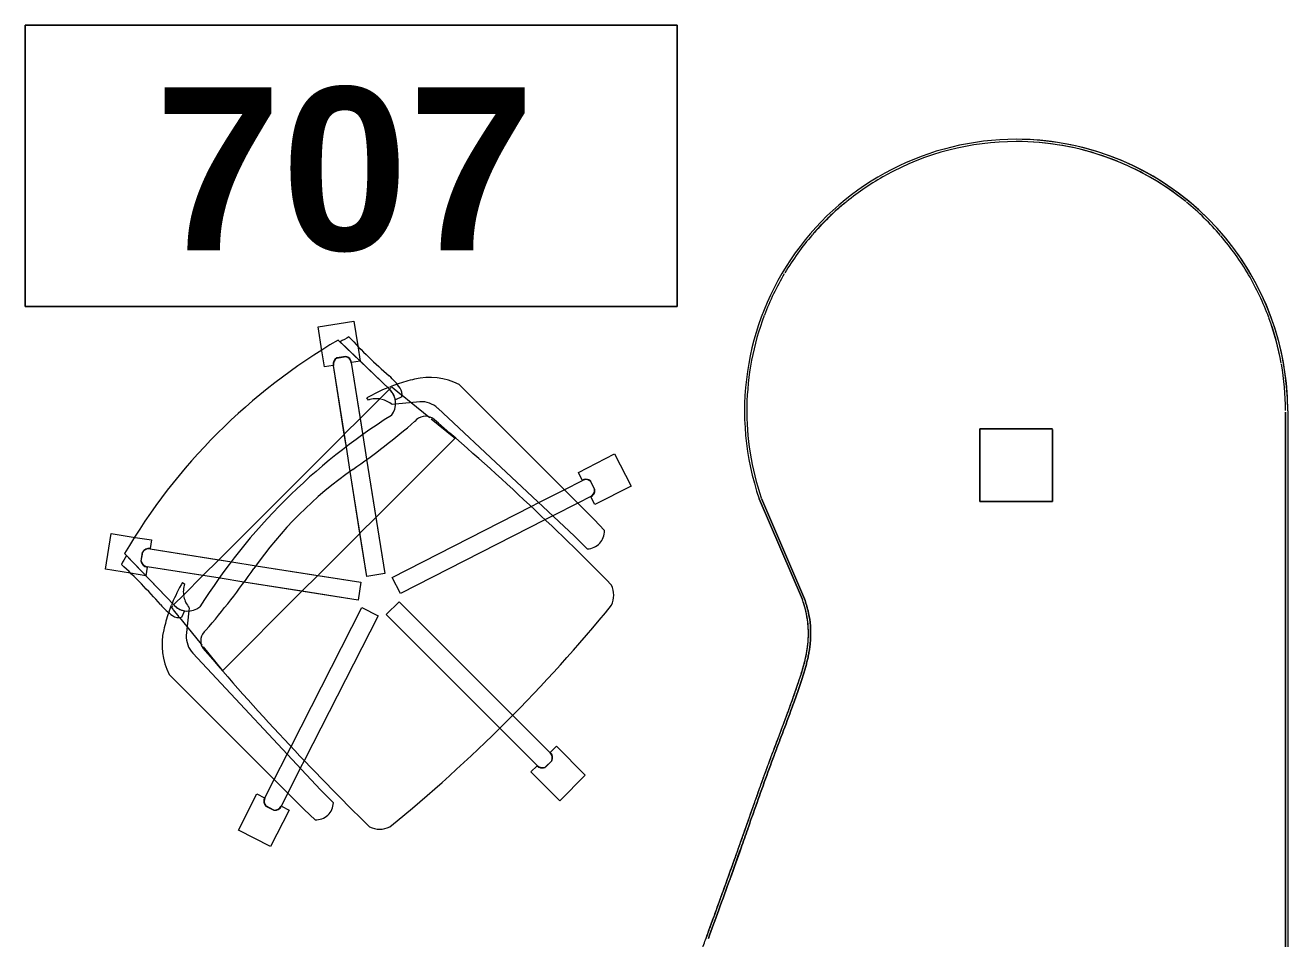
# Model space of a CAD drawing. Header units: inches. Extents: x 385 to 2249, y -1773 to -36.
# Drawn here: x 434.9 to 504.6, y -1044.9 to -994.5 of the extents above; entities that cross this region are included whole.
import ezdxf

# ---------------------------------------------------------------- set-up
doc = ezdxf.new("R2010")
doc.units = ezdxf.units.IN
doc.header["$MEASUREMENT"] = 0
for name, color, linetype, lineweight in [('A-AREA-IDEN', 2, 'Continuous', 9), ('I-FURN', 30, 'Continuous', 9), ('I-FURN-PNLS', 30, 'Continuous', 9)]:
    doc.layers.add(name, color=color, linetype=linetype, lineweight=lineweight)
doc.styles.add('Swis721 Lt BT_B', font='', dxfattribs={"height": 9})
doc.styles.get('Swis721 Lt BT_B').set_extended_font_data('Swis721 Lt BT', bold=True)

# ---------------------------------------------------------------- blocks, each defined once
blk = doc.blocks.new('Zira Wksta 11 - Type 2-V9-Level 7 POWER _ SIGNAL')
at = {"layer": 'I-FURN'}
for p, q in [((-50, -13), (-50, -17)), ((-50, -17), (-50, -13)), ((-46, -13), (-49.977, -13)), ((-49.977, -13), (-46, -13)), ((-46, -17), (-46, -13)), ((-46, -13), (-46, -17)), ((-50, -17), (-46, -17)), ((-46, -17), (-50, -17)), ((-48.625, -37.173), (-46.843, -36.265)), ((-48.625, -37.173), (-46.843, -36.265)), ((-46.843, -36.265), (-45.821, -38.27)), ((-46.843, -36.265), (-45.821, -38.27)), ((-47.603, -39.178), (-48.625, -37.173)), ((-47.603, -39.178), (-48.625, -37.173)), ((-52.451, -45.765), (-44.998, -38.312)), ((-46.658, -38.264), (-47.116, -38.498)), ((-46.658, -38.264), (-47.116, -38.498)), ((-47.105, -38.504), (-46.66, -38.277)), ((-47.105, -38.504), (-46.66, -38.277)), ((-45.821, -38.27), (-46.252, -38.49)), ((-45.821, -38.27), (-46.252, -38.49)), ((-44.998, -38.312), (-44.387, -37.742)), ((-47.173, -38.959), (-47.603, -39.178)), ((-47.173, -38.959), (-47.603, -39.178)), ((-46.645, -39.959), (-47.158, -38.951)), ((-46.645, -39.959), (-47.158, -38.951)), ((-46.267, -38.497), (-45.901, -39.215)), ((-46.267, -38.497), (-45.901, -39.215)), ((-43.38, -38.682), (-44.087, -39.389)), ((-32.47, -40.385), (-30.879, -38.794)), ((-32.47, -40.385), (-30.879, -38.794)), ((-30.879, -38.794), (-29.465, -40.208)), ((-30.879, -38.794), (-29.465, -40.208)), ((-44.087, -39.389), (-51.143, -46.943)), ((-45.901, -39.215), (-45.204, -40.584)), ((-45.901, -39.215), (-45.204, -40.584)), ((-45.93, -41.361), (-46.645, -39.959)), ((-45.93, -41.361), (-46.645, -39.959)), ((-32.129, -40.726), (-32.47, -40.385)), ((-32.129, -40.726), (-32.47, -40.385)), ((-29.465, -40.208), (-31.056, -41.799)), ((-29.465, -40.208), (-31.056, -41.799)), ((-45.204, -40.584), (-44.974, -41.035)), ((-45.204, -40.584), (-44.974, -41.035)), ((-44.974, -41.035), (-40.911, -49.009)), ((-44.974, -41.035), (-40.911, -49.009)), ((-34.216, -42.838), (-32.117, -40.738)), ((-34.216, -42.838), (-32.117, -40.738)), ((-31.675, -40.65), (-31.321, -41.004)), ((-31.675, -40.65), (-31.321, -41.004)), ((-31.309, -41.001), (-31.673, -40.638)), ((-31.309, -41.001), (-31.673, -40.638)), ((-45.711, -41.792), (-45.93, -41.361)), ((-45.711, -41.792), (-45.93, -41.361)), ((-41.802, -49.463), (-45.711, -41.792)), ((-41.802, -49.463), (-45.711, -41.792)), ((-31.41, -41.445), (-33.509, -43.545)), ((-31.41, -41.445), (-33.509, -43.545)), ((-31.056, -41.799), (-31.398, -41.457)), ((-31.056, -41.799), (-31.398, -41.457)), ((-40.459, -49.081), (-34.216, -42.838)), ((-40.459, -49.081), (-34.216, -42.838)), ((-33.509, -43.545), (-39.752, -49.788)), ((-33.509, -43.545), (-39.752, -49.788)), ((-49.539, -46.046), (-49.491, -45.987)), ((-49.488, -45.99), (-45.116, -50.363)), ((-50.553, -47.299), (-49.539, -46.046)), ((-50.671, -47.444), (-50.623, -47.384)), ((-51.506, -47.929), (-51.363, -49.278)), ((-51.454, -48.412), (-50.671, -47.444)), ((-51.86, -48.913), (-51.454, -48.412)), ((-52.323, -49.484), (-52.217, -49.353)), ((-52.21, -49.345), (-51.889, -48.948)), ((-51.77, -48.923), (-51.602, -49.285)), ((-51.363, -49.278), (-51.346, -49.436)), ((-40.911, -49.009), (-41.802, -49.463)), ((-40.911, -49.009), (-41.802, -49.463)), ((-39.752, -49.788), (-40.459, -49.081)), ((-39.752, -49.788), (-40.459, -49.081)), ((-54.91, -52.442), (-52.175, -49.592)), ((-52.175, -49.592), (-54.807, -52.334)), ((-52.241, -49.566), (-52.293, -49.514)), ((-51.645, -50.162), (-52.181, -49.627)), ((-50.579, -51.228), (-51.645, -50.162)), ((-48.322, -50.87), (-42.009, -49.871)), ((-45.116, -50.363), (-42.009, -49.871)), ((-42.009, -49.871), (-41.853, -50.858)), ((-42.009, -49.871), (-41.853, -50.858)), ((-51.598, -50.77), (-51.714, -50.851)), ((-49.632, -51.078), (-48.322, -50.87)), ((-49.632, -51.078), (-48.322, -50.87)), ((-48.322, -50.87), (-45.116, -50.363)), ((-41.853, -50.858), (-47.646, -51.776)), ((-45.116, -50.363), (-44.241, -51.237)), ((-41.853, -50.858), (-44.241, -51.237)), ((-40.134, -51.13), (-39.68, -50.239)), ((-40.134, -51.13), (-39.68, -50.239)), ((-39.68, -50.239), (-31.707, -54.302)), ((-39.68, -50.239), (-31.707, -54.302)), ((-55.962, -51.574), (-54.585, -51.356)), ((-55.962, -51.574), (-54.585, -51.356)), ((-55.65, -53.55), (-55.962, -51.574)), ((-55.65, -53.55), (-55.962, -51.574)), ((-54.585, -51.356), (-53.74, -51.222)), ((-54.585, -51.356), (-53.74, -51.222)), ((-53.74, -51.223), (-53.665, -51.699)), ((-53.74, -51.223), (-53.665, -51.699)), ((-53.662, -51.716), (-49.632, -51.078)), ((-53.662, -51.716), (-50.579, -51.228)), ((-50.579, -51.228), (-49.632, -51.078)), ((-49.705, -52.102), (-50.579, -51.228)), ((-44.241, -51.237), (-47.646, -51.776)), ((-44.205, -51.273), (-41.945, -53.534)), ((-42.447, -56.975), (-41.53, -51.182)), ((-41.908, -53.57), (-41.53, -51.182)), ((-40.542, -51.338), (-41.542, -57.651)), ((-41.53, -51.182), (-40.542, -51.338)), ((-41.53, -51.182), (-40.542, -51.338)), ((-40.542, -51.338), (-41.034, -54.444)), ((-32.463, -55.039), (-40.134, -51.13)), ((-32.463, -55.039), (-40.134, -51.13)), ((-54.004, -52.016), (-53.924, -52.524)), ((-54.004, -52.016), (-53.924, -52.524)), ((-53.915, -52.516), (-53.993, -52.022)), ((-53.915, -52.516), (-53.993, -52.022)), ((-48.985, -51.988), (-53.505, -52.704)), ((-49.705, -52.102), (-53.505, -52.704)), ((-48.985, -51.988), (-49.705, -52.102)), ((-42.773, -59.034), (-49.682, -52.125)), ((-47.646, -51.776), (-48.985, -51.988)), ((-47.646, -51.776), (-48.985, -51.988)), ((-53.503, -52.721), (-53.427, -53.198)), ((-53.503, -52.721), (-53.427, -53.198)), ((-30.06, -53.416), (-29.353, -52.709)), ((-54.321, -53.339), (-55.65, -53.55)), ((-54.321, -53.339), (-55.65, -53.55)), ((-53.427, -53.198), (-54.321, -53.339)), ((-53.427, -53.198), (-54.321, -53.339)), ((-42.447, -56.975), (-41.908, -53.57)), ((-41.908, -53.57), (-41.034, -54.444)), ((-37.614, -60.472), (-30.06, -53.416)), ((-28.984, -54.327), (-36.436, -61.78)), ((-31.707, -54.302), (-31.255, -54.532)), ((-31.707, -54.302), (-31.255, -54.532)), ((-28.414, -53.716), (-28.984, -54.327)), ((-41.034, -54.444), (-41.542, -57.651)), ((-41.034, -54.444), (-36.661, -58.817)), ((-32.033, -55.259), (-32.463, -55.039)), ((-32.033, -55.259), (-32.463, -55.039)), ((-31.255, -54.532), (-29.886, -55.23)), ((-31.255, -54.532), (-29.886, -55.23)), ((-30.63, -55.973), (-32.033, -55.259)), ((-30.63, -55.973), (-32.033, -55.259)), ((-29.886, -55.23), (-29.168, -55.596)), ((-29.886, -55.23), (-29.168, -55.596)), ((-29.161, -55.58), (-28.941, -55.15)), ((-29.161, -55.58), (-28.941, -55.15)), ((-28.941, -55.15), (-26.937, -56.172)), ((-28.941, -55.15), (-26.937, -56.172)), ((-29.622, -56.487), (-30.63, -55.973)), ((-29.622, -56.487), (-30.63, -55.973)), ((-28.948, -55.989), (-29.175, -56.434)), ((-28.948, -55.989), (-29.175, -56.434)), ((-29.169, -56.445), (-28.936, -55.987)), ((-29.169, -56.445), (-28.936, -55.987)), ((-26.937, -56.172), (-27.845, -57.954)), ((-26.937, -56.172), (-27.845, -57.954)), ((-42.659, -58.313), (-42.447, -56.975)), ((-42.659, -58.313), (-42.447, -56.975)), ((-29.849, -56.932), (-29.63, -56.502)), ((-29.849, -56.932), (-29.63, -56.502)), ((-27.845, -57.954), (-29.849, -56.932)), ((-27.845, -57.954), (-29.849, -56.932)), ((-41.542, -57.651), (-41.749, -58.961)), ((-41.542, -57.651), (-41.749, -58.961)), ((-43.375, -62.834), (-42.659, -58.313)), ((-42.773, -59.034), (-42.659, -58.313)), ((-43.375, -62.834), (-42.773, -59.034)), ((-41.899, -59.908), (-42.773, -59.034)), ((-41.749, -58.961), (-42.387, -62.991)), ((-41.749, -58.961), (-41.899, -59.908)), ((-36.717, -58.867), (-37.97, -59.882)), ((-36.658, -58.82), (-36.717, -58.867)), ((-41.899, -59.908), (-42.387, -62.991)), ((-40.833, -60.974), (-41.899, -59.908)), ((-38.056, -59.951), (-38.115, -59.999)), ((-38.115, -59.999), (-39.083, -60.783)), ((-41.523, -61.043), (-41.441, -60.927)), ((-40.298, -61.509), (-40.833, -60.974)), ((-40.107, -60.675), (-39.949, -60.691)), ((-39.62, -61.218), (-40.016, -61.539)), ((-39.956, -60.931), (-39.594, -61.099)), ((-39.949, -60.691), (-38.6, -60.834)), ((-39.083, -60.783), (-39.584, -61.189)), ((-40.263, -61.504), (-43.113, -64.239)), ((-43.006, -64.136), (-40.263, -61.504)), ((-40.185, -61.622), (-40.237, -61.57)), ((-40.024, -61.545), (-40.155, -61.652)), ((-44.011, -63.651), (-43.869, -62.756)), ((-44.011, -63.651), (-43.869, -62.756)), ((-43.869, -62.756), (-43.392, -62.832)), ((-43.869, -62.756), (-43.392, -62.832)), ((-43.195, -63.253), (-42.688, -63.333)), ((-43.195, -63.253), (-42.688, -63.333)), ((-42.693, -63.322), (-43.187, -63.244)), ((-42.693, -63.322), (-43.187, -63.244)), ((-42.371, -62.993), (-41.894, -63.069)), ((-42.371, -62.993), (-41.894, -63.069)), ((-41.894, -63.069), (-42.027, -63.913)), ((-41.894, -63.069), (-42.027, -63.913)), ((-44.221, -64.978), (-44.011, -63.651)), ((-44.221, -64.978), (-44.011, -63.651)), ((-42.027, -63.913), (-42.246, -65.291)), ((-42.027, -63.913), (-42.246, -65.291)), ((-42.246, -65.291), (-44.221, -64.978)), ((-42.246, -65.291), (-44.221, -64.978))]:
    blk.add_line(p, q, dxfattribs=at)
for centre, radius, start, end in [((66.18, -146.888), 153.519, 134.47495, 139.52132), ((-40.821, -38.534), 1.314, 65.04325, 114.95675), ((-93.906, -103.234), 84.963, 39.14745, 50.85255), ((-46.629, -38.682), 0.406, 40.47603, 94.38014), ((-46.629, -38.682), 0.406, 27, 94.38014), ((-46.617, -38.669), 0.407, 81.90091, 95.83485), ((-46.617, -38.669), 0.407, 26.16515, 95.83485), ((-46.617, -38.669), 0.407, 67.96697, 81.90091), ((-46.617, -38.669), 0.407, 26.16515, 67.96697), ((-44.335, -38.697), 0.956, 0.89014, 93.10986), ((-46.813, -38.769), 0.407, 138.16515, 207.83485), ((-46.813, -38.769), 0.407, 166.03303, 179.96697), ((-46.813, -38.769), 0.407, 179.96697, 193.90091), ((-46.813, -38.769), 0.407, 152.09909, 166.03303), ((-46.813, -38.769), 0.407, 193.90091, 207.83485), ((-46.796, -38.767), 0.406, 139.61986, 207), ((-46.796, -38.767), 0.406, 153.09589, 193.52397), ((-46.796, -38.767), 0.406, 193.52397, 207), ((-46.813, -38.769), 0.407, 138.16515, 152.09909), ((-46.796, -38.767), 0.406, 139.61986, 153.09589), ((-46.629, -38.682), 0.406, 27, 40.47603), ((-31.837, -41.01), 0.407, 66.16515, 135.83485), ((-31.837, -41.01), 0.407, 66.16515, 135.83485), ((-31.829, -41.026), 0.406, 67.61986, 135), ((-31.829, -41.026), 0.406, 121.52397, 135), ((-31.829, -41.026), 0.406, 81.09589, 121.52397), ((-31.829, -41.026), 0.406, 67.61986, 81.09589), ((-31.697, -41.158), 0.406, 315, 22.38014), ((-31.697, -41.158), 0.406, 315, 8.90411), ((-31.681, -41.166), 0.407, 314.16515, 23.83485), ((-31.697, -41.158), 0.406, 8.90411, 22.38014), ((-31.681, -41.166), 0.407, 355.96697, 23.83485), ((-31.681, -41.166), 0.407, 314.16515, 355.96697), ((-49.208, -47.405), 3.634, 153.17893, 193.04781), ((-50.121, -47.878), 1.385, 137.80127, 182.10784), ((-49.938, -47.619), 0.763, 149.23375, 230.76625), ((-43.384, -46.055), 9.612, 193.04781, 198.99641), ((-82.867, -76.187), 42.842, 34.97666, 40.76994), ((-50.106, -52.08), 3.739, 125.09358, 139.01435), ((-43.384, -46.055), 9.612, 198.99641, 201.49061), ((-51.903, -49.522), 0.613, 77.54268, 125.09358), ((-51.415, -50.322), 1.054, 50.95537, 136.17861), ((-51.415, -50.322), 1.054, 100.20015, 136.17861), ((-50.284, -50.344), 1.382, 140.08783, 167.4248), ((-22.132, -31.461), 33.832, 212.22846, 237.77154), ((-73.459, -31.789), 27.198, 312.48818, 319.01435), ((-43.384, -46.055), 9.612, 201.63933, 202.07299), ((-43.384, -46.055), 9.612, 202.2631, 209.93341), ((-50.284, -50.344), 1.382, 169.01874, 197.94966), ((-29.206, -50.15), 1.314, 335.04325, 24.95675), ((-137.559, 56.851), 153.519, 310.47868, 315.52505), ((-26.208, -35.54), 33.165, 209.44776, 210.42343), ((-53.607, -52.102), 0.407, 98.16515, 167.83485), ((-53.607, -52.102), 0.407, 98.16515, 167.83485), ((-53.598, -52.117), 0.406, 99, 166.38014), ((-53.598, -52.117), 0.406, 99, 166.38014), ((-29.577, -38.906), 22.194, 214.97666, 235.02334), ((-26.518, -35.848), 32.885, 210.30403, 239.69254), ((-53.572, -52.32), 0.407, 210.16515, 279.83485), ((-53.572, -52.32), 0.407, 210.16515, 279.83485), ((-53.569, -52.303), 0.406, 211.61986, 252.04795), ((-53.569, -52.303), 0.406, 211.61986, 279), ((-53.569, -52.303), 0.406, 252.04795, 279), ((-29.368, -53.664), 0.956, 356.89014, 89.10986), ((-29.353, -55.958), 0.406, 49.52397, 63), ((-29.353, -55.958), 0.406, 355.61986, 63), ((-29.34, -55.946), 0.407, 35.96697, 63.83485), ((-29.34, -55.946), 0.407, 354.16515, 63.83485), ((-29.353, -55.958), 0.406, 36.04795, 49.52397), ((-29.353, -55.958), 0.406, 355.61986, 36.04795), ((-29.34, -55.946), 0.407, 354.16515, 35.96697), ((-29.44, -56.142), 0.407, 242.16515, 311.83485), ((-29.44, -56.142), 0.407, 242.16515, 311.83485), ((-29.438, -56.125), 0.406, 243, 310.38014), ((-29.438, -56.125), 0.406, 294.33315, 310.38014), ((-66.858, -92.195), 42.842, 49.23006, 55.02334), ((-29.438, -56.125), 0.406, 243, 294.33315), ((-38.291, -59.267), 0.763, 219.23375, 300.76625), ((-40.993, -60.744), 1.054, 313.82139, 39.04463), ((-38.549, -59.45), 1.385, 267.89216, 312.19873), ((-36.726, -52.713), 9.612, 240.06659, 247.7369), ((-41.015, -59.612), 1.382, 252.05034, 280.98126), ((-41.015, -59.612), 1.382, 282.5752, 309.91217), ((-40.993, -60.744), 1.054, 313.82139, 349.79985), ((-40.193, -61.232), 0.613, 324.90642, 12.45732), ((-36.726, -52.713), 9.612, 247.92701, 248.36067), ((-42.751, -59.434), 3.739, 310.98565, 324.90642), ((-36.726, -52.713), 9.612, 248.50939, 251.00359), ((-36.726, -52.713), 9.612, 251.00359, 256.95219), ((-38.076, -58.537), 3.634, 256.95219, 296.82107), ((-22.46, -82.788), 27.198, 130.98565, 137.51182), ((-42.991, -62.901), 0.407, 170.16515, 239.83485), ((-42.991, -62.901), 0.407, 170.16515, 239.83485), ((-42.974, -62.898), 0.406, 171, 184.47603), ((-42.974, -62.898), 0.406, 171, 184.47603), ((-42.974, -62.898), 0.406, 184.47603, 197.95205), ((-42.974, -62.898), 0.406, 184.47603, 238.38014), ((-42.974, -62.898), 0.406, 197.95205, 211.42808), ((-42.974, -62.898), 0.406, 211.42808, 238.38014), ((-42.789, -62.927), 0.406, 283.61986, 310.57192), ((-42.789, -62.927), 0.406, 283.61986, 297.09589), ((-42.773, -62.936), 0.407, 282.16515, 351.83485), ((-42.773, -62.936), 0.407, 282.16515, 351.83485), ((-42.789, -62.927), 0.406, 297.09589, 337.52397), ((-42.789, -62.927), 0.406, 310.57192, 324.04795), ((-42.789, -62.927), 0.406, 324.04795, 337.52397), ((-42.789, -62.927), 0.406, 337.52397, 351), ((-42.789, -62.927), 0.406, 337.52397, 351), ((-26.211, -35.537), 33.165, 239.57657, 240.55224)]:
    blk.add_arc(centre, radius, start, end, dxfattribs=at)
at = {"layer": 'I-FURN-PNLS'}
for p, q in [((-51, 0), (0, 0)), ((-0.156, -0.125), (-50.925, -0.125)), ((-50.925, -0.125), (-0.156, -0.125)), ((-46.163, -29.064), (-40.617, -26.689)), ((-40.617, -26.689), (-46.163, -29.064)), ((-40.572, -26.805), (-46.142, -29.191)), ((-46.142, -29.191), (-40.572, -26.805)), ((-40.572, -26.805), (-46.142, -29.191)), ((-29.116, -29.529), (-29.116, -29.529))]:
    blk.add_line(p, q, dxfattribs=at)
for radius, start, end in [(15, 90, 180), (15, 90, 180), (15, 90, 170), (14.875, 100.185, 110.23863), (14.875, 100.185, 110), (14.875, 90.08982, 100), (14.875, 90.08982, 100), (14.875, 110.2974, 120.36455), (14.875, 110.2974, 120.36455), (14.875, 110, 110.23863), (14.875, 120.44161, 130.53441), (14.875, 120.44161, 130.53441), (14.875, 130.6477, 140.79487), (14.875, 130.6477, 140.79487), (14.875, 140.99261, 180), (14.875, 140.99261, 150), (14.875, 150, 160), (14.875, 160, 170), (15, 170, 180), (14.875, 170, 180), (15, 180, 288.89868), (15, 180, 288.89868), (15, 180, 288.89868), (14.875, 180, 208.90663), (14.875, 180, 208.90663), (14.875, 209.0533, 219.06628), (14.875, 209.0533, 219.06628), (14.875, 219.15882, 219.59297), (14.875, 219.15882, 229.13566), (14.875, 219.59297, 229.13566), (14.875, 229.20264, 239.16123), (14.875, 229.20264, 239.16123), (14.875, 239.38945, 249.16342), (14.875, 239.38945, 249.16342), (14.875, 249.2877, 259.15309), (14.875, 249.2877, 259.15309), (14.875, 279.03733, 288.88066), (14.875, 279.03733, 288.88066), (14.875, 259.18594, 269.08418), (14.875, 259.18594, 269.08418), (14.875, 269.09518, 278.98242), (14.875, 269.09518, 278.98242)]:
    blk.add_arc((-51, -15), radius, start, end, dxfattribs=at)
for points, knots in [([(-40.617, -26.688), (-40.393, -26.611), (-39.956, -26.482), (-39.427, -26.385), (-39.017, -26.352), (-38.719, -26.346), (-38.427, -26.351), (-38.14, -26.372), (-37.861, -26.409), (-37.592, -26.452), (-37.325, -26.504), (-37.067, -26.568), (-36.817, -26.636), (-36.573, -26.705), (-36.334, -26.781), (-36.027, -26.884), (-35.657, -27.007), (-35.095, -27.203), (-34.177, -27.531), (-33.233, -27.889), (-32.309, -28.24), (-31.368, -28.593), (-30.143, -29.035), (-29.112, -29.399), (-28.599, -29.579)], [-1.0000985, -1.0000985, -1.0000985, -1.0000985, -0.9844719, -0.9688454, -0.9610321, -0.9532189, -0.9454056, -0.9375923, -0.929779, -0.9219658, -0.9141525, -0.9063392, -0.898526, -0.8907127, -0.8828994, -0.8750862, -0.8594596, -0.8438331, -0.81258, -0.7500739, -0.7188208, -0.6875677, -0.6250615, -0.5658641, -0.5658641, -0.5658641, -0.5658641]), ([(-28.599, -29.579), (-29.112, -29.399), (-30.143, -29.035), (-31.368, -28.593), (-32.309, -28.24), (-33.233, -27.889), (-34.177, -27.531), (-35.095, -27.203), (-35.657, -27.007), (-36.027, -26.884), (-36.334, -26.781), (-36.573, -26.705), (-36.817, -26.636), (-37.067, -26.568), (-37.325, -26.504), (-37.592, -26.452), (-37.861, -26.409), (-38.14, -26.372), (-38.427, -26.351), (-38.719, -26.346), (-39.017, -26.352), (-39.427, -26.385), (-39.956, -26.482), (-40.393, -26.611), (-40.617, -26.688)], [0.5658641, 0.5658641, 0.5658641, 0.5658641, 0.6250615, 0.6875677, 0.7188208, 0.7500739, 0.81258, 0.8438331, 0.8594596, 0.8750862, 0.8828994, 0.8907127, 0.898526, 0.9063392, 0.9141525, 0.9219658, 0.929779, 0.9375923, 0.9454056, 0.9532189, 0.9610321, 0.9688454, 0.9844719, 1.0000985, 1.0000985, 1.0000985, 1.0000985]), ([(-16, -36), (-16.014, -35.849), (-16.048, -35.634), (-16.111, -35.404), (-16.153, -35.278), (-16.188, -35.187), (-16.227, -35.099), (-16.286, -34.984), (-16.37, -34.849), (-16.46, -34.723), (-16.531, -34.629), (-16.583, -34.561), (-16.633, -34.497), (-16.702, -34.416), (-16.788, -34.323), (-16.875, -34.239), (-16.945, -34.175), (-16.998, -34.129), (-17.05, -34.085), (-17.119, -34.031), (-17.206, -33.969), (-17.294, -33.913), (-17.366, -33.87), (-17.42, -33.838), (-17.474, -33.808), (-17.547, -33.769), (-17.639, -33.725), (-17.752, -33.675), (-17.868, -33.624), (-17.987, -33.574), (-18.108, -33.525), (-18.233, -33.476), (-18.488, -33.376), (-18.895, -33.217), (-19.48, -32.997), (-20.103, -32.767), (-20.757, -32.528), (-21.436, -32.281), (-22.135, -32.026), (-22.85, -31.766), (-23.578, -31.503), (-24.313, -31.236), (-25.053, -30.97), (-25.793, -30.704), (-26.53, -30.441), (-27.26, -30.183), (-27.979, -29.93), (-28.687, -29.681), (-29.382, -29.436), (-30.061, -29.195), (-30.724, -28.958), (-31.368, -28.724), (-31.991, -28.494), (-32.595, -28.265), (-33.196, -28.037), (-33.806, -27.806), (-34.441, -27.57), (-35.002, -27.369), (-35.478, -27.202), (-35.787, -27.096), (-36.043, -27.01), (-36.239, -26.943), (-36.44, -26.877), (-36.645, -26.816), (-36.855, -26.756), (-37.069, -26.696), (-37.288, -26.641), (-37.511, -26.595), (-37.739, -26.555), (-37.972, -26.519), (-38.21, -26.491), (-38.452, -26.476), (-38.7, -26.472), (-39.036, -26.476), (-39.469, -26.515), (-40.008, -26.628), (-40.382, -26.739), (-40.572, -26.805)], [-1, -1, -1, -1, -0.986486, -0.97973, -0.976351, -0.972973, -0.969595, -0.966216, -0.959459, -0.952703, -0.949324, -0.945946, -0.942568, -0.939189, -0.932432, -0.925676, -0.922297, -0.918919, -0.915541, -0.912162, -0.905405, -0.898649, -0.89527, -0.891892, -0.888514, -0.885135, -0.878378, -0.871622, -0.864865, -0.858108, -0.851351, -0.844595, -0.837838, -0.810811, -0.783784, -0.756757, -0.72973, -0.702703, -0.675676, -0.648649, -0.621622, -0.594595, -0.567568, -0.540541, -0.513514, -0.486486, -0.459459, -0.432432, -0.405405, -0.378378, -0.351351, -0.324324, -0.297297, -0.27027, -0.243243, -0.216216, -0.189189, -0.162162, -0.148649, -0.135135, -0.128378, -0.121622, -0.114865, -0.108108, -0.101351, -0.094595, -0.087838, -0.081081, -0.074324, -0.067568, -0.060811, -0.054054, -0.047297, -0.040541, -0.027027, -0.013514, 0, 0, 0, 0]), ([(-38.498, -26.476), (-38.571, -26.473), (-38.813, -26.47), (-39.064, -26.483), (-39.24, -26.498)], [0.94719211, 0.94719211, 0.94719211, 0.94719211, 0.95321885, 0.96698879, 0.96698879, 0.96698879, 0.96698879]), ([(-38.512, -26.475), (-38.59, -26.473), (-38.748, -26.472), (-38.985, -26.476), (-39.145, -26.489), (-39.222, -26.497)], [0.94758081, 0.94758081, 0.94758081, 0.94758081, 0.95394737, 0.96052632, 0.96652412, 0.96652412, 0.96652412, 0.96652412]), ([(-38.151, -26.499), (-38.189, -26.495), (-38.306, -26.485), (-38.427, -26.478), (-38.51, -26.476), (-38.512, -26.475)], [0.9375, 0.9375, 0.9375, 0.9375, 0.94078947, 0.94736842, 0.94758081, 0.94758081, 0.94758081, 0.94758081]), ([(-38.151, -26.499), (-38.152, -26.499), (-38.245, -26.49), (-38.36, -26.481), (-38.476, -26.477), (-38.498, -26.476)], [0.9375, 0.9375, 0.9375, 0.9375, 0.937592316, 0.945405585, 0.947192107, 0.947192107, 0.947192107, 0.947192107]), ([(-39.239, -26.497), (-39.263, -26.5), (-39.488, -26.524), (-39.924, -26.603), (-40.354, -26.73), (-40.572, -26.805)], [0.96698879, 0.96698879, 0.96698879, 0.96698879, 0.96884539, 0.98447193, 1, 1, 1, 1]), ([(-39.564, -26.541), (-39.716, -26.567), (-40.046, -26.638), (-40.387, -26.741), (-40.572, -26.805)], [0.97532668, 0.97532668, 0.97532668, 0.97532668, 0.98684211, 1, 1, 1, 1]), ([(-39.222, -26.496), (-39.313, -26.504), (-39.428, -26.519), (-39.543, -26.537), (-39.564, -26.54)], [0.96652412, 0.96652412, 0.96652412, 0.96652412, 0.973684211, 0.975326678, 0.975326678, 0.975326678, 0.975326678]), ([(-37.818, -26.543), (-37.89, -26.532), (-38, -26.516), (-38.112, -26.503), (-38.151, -26.499)], [0.927962167, 0.927962167, 0.927962167, 0.927962167, 0.934210526, 0.9375, 0.9375, 0.9375, 0.9375]), ([(-37.768, -26.551), (-37.805, -26.545), (-37.93, -26.526), (-38.057, -26.509), (-38.147, -26.5)], [0.92648957, 0.92648957, 0.92648957, 0.92648957, 0.92977905, 0.93740934, 0.93740934, 0.93740934, 0.93740934]), ([(-37.338, -26.632), (-37.347, -26.63), (-37.428, -26.612), (-37.583, -26.581), (-37.735, -26.556), (-37.815, -26.543), (-37.818, -26.543)], [0.91367108, 0.91367108, 0.91367108, 0.91367108, 0.91447368, 0.92105263, 0.92763158, 0.92796217, 0.92796217, 0.92796217, 0.92796217]), ([(-37.422, -26.613), (-37.486, -26.6), (-37.6, -26.578), (-37.716, -26.559), (-37.768, -26.551)], [0.91622864, 0.91622864, 0.91622864, 0.91622864, 0.92196578, 0.92648957, 0.92648957, 0.92648957, 0.92648957]), ([(-37.217, -26.66), (-37.262, -26.649), (-37.33, -26.633), (-37.399, -26.618), (-37.422, -26.613)], [0.909962057, 0.909962057, 0.909962057, 0.909962057, 0.914152508, 0.916228637, 0.916228637, 0.916228637, 0.916228637]), ([(-36.988, -26.72), (-37.041, -26.705), (-37.122, -26.684), (-37.203, -26.664), (-37.23, -26.657)], [0.90283642, 0.90283642, 0.90283642, 0.90283642, 0.907894737, 0.910357206, 0.910357206, 0.910357206, 0.910357206]), ([(-36.774, -26.778), (-36.8, -26.771), (-36.907, -26.741), (-37.054, -26.701), (-37.177, -26.67), (-37.217, -26.66)], [0.89604125, 0.89604125, 0.89604125, 0.89604125, 0.89852597, 0.90633924, 0.90996206, 0.90996206, 0.90996206, 0.90996206]), ([(-36.31, -26.921), (-36.318, -26.918), (-36.391, -26.894), (-36.531, -26.849), (-36.733, -26.79), (-36.886, -26.747), (-36.972, -26.724), (-36.988, -26.72)], [0.88074286, 0.88074286, 0.88074286, 0.88074286, 0.88157895, 0.88815789, 0.89473684, 0.90131579, 0.90283642, 0.90283642, 0.90283642, 0.90283642]), ([(-36.336, -26.912), (-36.349, -26.908), (-36.439, -26.879), (-36.584, -26.833), (-36.719, -26.794), (-36.774, -26.778)], [0.88162253, 0.88162253, 0.88162253, 0.88162253, 0.88289943, 0.8907127, 0.89604125, 0.89604125, 0.89604125, 0.89604125]), ([(-36.141, -26.977), (-36.142, -26.977), (-36.206, -26.955), (-36.271, -26.934), (-36.336, -26.912)], [0.875, 0.875, 0.875, 0.875, 0.875086162, 0.88162253, 0.88162253, 0.88162253, 0.88162253]), ([(-35.924, -27.05), (-35.934, -27.047), (-36.005, -27.023), (-36.133, -26.98), (-36.253, -26.94), (-36.31, -26.921)], [0.86743283, 0.86743283, 0.86743283, 0.86743283, 0.86842105, 0.875, 0.88074286, 0.88074286, 0.88074286, 0.88074286]), ([(-34.535, -27.538), (-34.774, -27.451), (-35.153, -27.315), (-35.629, -27.149), (-35.849, -27.075), (-35.924, -27.05)], [0.81438984, 0.81438984, 0.81438984, 0.81438984, 0.84383308, 0.85945962, 0.86742878, 0.86742878, 0.86742878, 0.86742878]), ([(-34.533, -27.538), (-34.545, -27.534), (-34.771, -27.452), (-35.115, -27.329), (-35.525, -27.186), (-35.757, -27.106), (-35.871, -27.067), (-35.924, -27.05)], [0.81431678, 0.81431678, 0.81431678, 0.81431678, 0.81578947, 0.84210526, 0.85526316, 0.86184211, 0.86743283, 0.86743283, 0.86743283, 0.86743283]), ([(-34.489, -27.554), (-34.489, -27.554), (-34.505, -27.549), (-34.52, -27.543), (-34.535, -27.538)], [0.8125, 0.8125, 0.8125, 0.8125, 0.812580007, 0.814389844, 0.814389844, 0.814389844, 0.814389844]), ([(-33.507, -27.919), (-33.65, -27.865), (-33.916, -27.765), (-34.189, -27.664), (-34.315, -27.618)], [0.77050119, 0.77050119, 0.77050119, 0.77050119, 0.78947368, 0.80530142, 0.80530142, 0.80530142, 0.80530142]), ([(-30.142, -29.166), (-30.196, -29.147), (-30.467, -29.05), (-30.946, -28.878), (-31.567, -28.651), (-32.167, -28.427), (-32.753, -28.205), (-33.198, -28.036), (-33.451, -27.94), (-33.507, -27.919)], [0.625, 0.625, 0.625, 0.625, 0.6315789, 0.6578947, 0.6842105, 0.7105263, 0.7368421, 0.7631579, 0.7705012, 0.7705012, 0.7705012, 0.7705012]), ([(-33.046, -28.094), (-33.047, -28.094), (-33.186, -28.041), (-33.325, -27.988), (-33.465, -27.935)], [0.75, 0.75, 0.75, 0.75, 0.75007385, 0.76865984, 0.76865984, 0.76865984, 0.76865984]), ([(-31.64, -28.624), (-31.64, -28.623), (-31.882, -28.534), (-32.352, -28.358), (-32.813, -28.183), (-33.044, -28.095)], [0.6875, 0.6875, 0.6875, 0.6875, 0.6875677, 0.71882078, 0.74987848, 0.74987848, 0.74987848, 0.74987848]), ([(-30.142, -29.166), (-30.143, -29.166), (-30.311, -29.106), (-30.477, -29.047), (-30.641, -28.988)], [0.625, 0.625, 0.625, 0.625, 0.62506154, 0.64534037, 0.64534037, 0.64534037, 0.64534037]), ([(-29.461, -29.408), (-29.524, -29.386), (-29.713, -29.319), (-29.9, -29.252), (-30.025, -29.208)], [0.59780568, 0.59780568, 0.59780568, 0.59780568, 0.60526316, 0.62026955, 0.62026955, 0.62026955, 0.62026955]), ([(-28.553, -29.728), (-28.696, -29.678), (-28.972, -29.58), (-29.245, -29.484), (-29.377, -29.438)], [0.5625, 0.5625, 0.5625, 0.5625, 0.57894737, 0.59449408, 0.59449408, 0.59449408, 0.59449408]), ([(-28.589, -29.583), (-28.564, -29.592), (-28.342, -29.67), (-28.118, -29.748), (-27.918, -29.819)], [-0.56548087, -0.56548087, -0.56548087, -0.56548087, -0.56255539, -0.5398639, -0.5398639, -0.5398639, -0.5398639]), ([(-27.918, -29.819), (-28.118, -29.748), (-28.342, -29.67), (-28.564, -29.592), (-28.589, -29.583)], [0.5398639, 0.5398639, 0.5398639, 0.5398639, 0.56255539, 0.56548087, 0.56548087, 0.56548087, 0.56548087]), ([(-28.553, -29.728), (-28.554, -29.728), (-28.565, -29.723), (-28.577, -29.719), (-28.589, -29.715)], [0.5625, 0.5625, 0.5625, 0.5625, 0.56255539, 0.563861692, 0.563861692, 0.563861692, 0.563861692]), ([(-26.895, -30.312), (-26.895, -30.312), (-27.456, -30.113), (-28.009, -29.919), (-28.55, -29.729)], [0.5, 0.5, 0.5, 0.5, 0.50004924, 0.56236546, 0.56236546, 0.56236546, 0.56236546]), ([(-26.895, -30.312), (-27.131, -30.228), (-27.649, -30.046), (-28.16, -29.866), (-28.435, -29.769)], [0.5, 0.5, 0.5, 0.5, 0.52631579, 0.55798505, 0.55798505, 0.55798505, 0.55798505]), ([(-27.899, -29.826), (-27.554, -29.947), (-26.665, -30.26), (-25.756, -30.585), (-25.202, -30.784)], [-0.53913343, -0.53913343, -0.53913343, -0.53913343, -0.50004924, -0.43941229, -0.43941229, -0.43941229, -0.43941229]), ([(-21.847, -31.998), (-22.368, -31.809), (-23.459, -31.412), (-25.151, -30.801), (-26.649, -30.266), (-27.554, -29.947), (-27.899, -29.826)], [0.3148154, 0.3148154, 0.3148154, 0.3148154, 0.3750369, 0.4375431, 0.5000492, 0.5391334, 0.5391334, 0.5391334, 0.5391334]), ([(-25.192, -30.92), (-25.522, -30.801), (-26.092, -30.597), (-26.658, -30.396), (-26.895, -30.312)], [0.4375, 0.4375, 0.4375, 0.4375, 0.47368421, 0.5, 0.5, 0.5, 0.5]), ([(-25.192, -30.92), (-25.192, -30.92), (-25.762, -30.715), (-26.331, -30.512), (-26.892, -30.313)], [0.4375, 0.4375, 0.4375, 0.4375, 0.43754308, 0.49990934, 0.49990934, 0.49990934, 0.49990934]), ([(-25.202, -30.784), (-25.185, -30.79), (-24.597, -31.001), (-23.459, -31.412), (-22.368, -31.809), (-21.847, -31.998)], [-0.4394123, -0.4394123, -0.4394123, -0.4394123, -0.4375431, -0.3750369, -0.3148154, -0.3148154, -0.3148154, -0.3148154]), ([(-23.488, -31.535), (-23.665, -31.471), (-24.082, -31.32), (-24.651, -31.114), (-25.042, -30.974), (-25.192, -30.92)], [0.375, 0.375, 0.375, 0.375, 0.39473684, 0.42105263, 0.4375, 0.4375, 0.4375, 0.4375]), ([(-23.488, -31.535), (-23.488, -31.535), (-24.05, -31.331), (-24.62, -31.125), (-25.189, -30.921)], [0.375, 0.375, 0.375, 0.375, 0.37503693, 0.43740219, 0.43740219, 0.43740219, 0.43740219]), ([(-21.862, -32.126), (-21.88, -32.119), (-22.125, -32.03), (-22.604, -31.856), (-23.132, -31.664), (-23.428, -31.557), (-23.488, -31.535)], [0.31375596, 0.31375596, 0.31375596, 0.31375596, 0.31578947, 0.34210526, 0.36842105, 0.375, 0.375, 0.375, 0.375])]:
    blk.add_open_spline(points, degree=3, knots=knots, dxfattribs=at)
for points in [[(-37.23, -26.657), (-37.265, -26.648), (-37.302, -26.64), (-37.338, -26.632)], [(-35.924, -27.05), (-35.989, -27.028), (-36.054, -27.006), (-36.12, -26.984)], [(-34.315, -27.618), (-34.387, -27.591), (-34.46, -27.565), (-34.533, -27.538)], [(-34.307, -27.621), (-34.365, -27.6), (-34.423, -27.578), (-34.481, -27.557)], [(-33.503, -27.921), (-33.765, -27.822), (-34.031, -27.722), (-34.307, -27.621)], [(-31.574, -28.648), (-31.594, -28.64), (-31.615, -28.633), (-31.636, -28.625)], [(-30.902, -28.893), (-31.13, -28.811), (-31.354, -28.729), (-31.574, -28.648)], [(-30.641, -28.988), (-30.729, -28.956), (-30.816, -28.925), (-30.902, -28.893)], [(-30.022, -29.209), (-30.062, -29.195), (-30.102, -29.18), (-30.142, -29.166)], [(-30.025, -29.208), (-30.064, -29.194), (-30.103, -29.18), (-30.142, -29.166)], [(-29.458, -29.409), (-29.647, -29.342), (-29.836, -29.275), (-30.022, -29.209)], [(-29.377, -29.438), (-29.405, -29.428), (-29.433, -29.418), (-29.461, -29.408)], [(-29.374, -29.439), (-29.402, -29.429), (-29.43, -29.419), (-29.458, -29.409)], [(-28.589, -29.715), (-28.853, -29.622), (-29.115, -29.53), (-29.374, -29.439)], [(-28.435, -29.769), (-28.475, -29.755), (-28.514, -29.742), (-28.553, -29.728)], [(-21.86, -32.126), (-22.39, -31.934), (-22.934, -31.736), (-23.485, -31.536)]]:
    blk.add_open_spline(points, degree=3, dxfattribs=at)
blk = doc.blocks.new('Room Tag - Room Name and Number-3379422-Level 7 POWER _ SIGNAL')
at = {"layer": 'A-AREA-IDEN'}
for p, q in [((-0.18806, -0.16357), (-0.18806, -0.00182)), ((-0.18806, -0.00182), (0.18694, -0.00182)), ((0.18694, -0.00182), (-0.18806, -0.00182)), ((-0.18806, -0.00182), (-0.18806, -0.16357)), ((0.18694, -0.00182), (0.18694, -0.16357)), ((0.18694, -0.16357), (0.18694, -0.00182)), ((0.18694, -0.16357), (-0.18806, -0.16357)), ((-0.18806, -0.16357), (0.18694, -0.16357))]:
    blk.add_line(p, q, dxfattribs=at)

msp = doc.modelspace()

# ---------------------------------------------------------------- block references
at = {"layer": 'A-AREA-IDEN', "xscale": 95.99999999999994, "yscale": 95.99999999999994, "zscale": 95.99999999999994}
msp.add_blockref('Room Tag - Room Name and Number-3379422-Level 7 POWER _ SIGNAL', (452.968, -994.296), dxfattribs=at)
at = {"layer": 'I-FURN', "rotation": 269.9999999999998}
msp.add_blockref('Zira Wksta 11 - Type 2-V9-Level 7 POWER _ SIGNAL', (504.638, -1066.771), dxfattribs=at)

# ---------------------------------------------------------------- texts
at = {"layer": 'A-AREA-IDEN', "insert": (442.072, -997.898), "char_height": 9, "width": 25.452, "attachment_point": 1, "style": 'Swis721 Lt BT_B'}
msp.add_mtext('707', dxfattribs=at)

doc.saveas('drawing.dxf')
